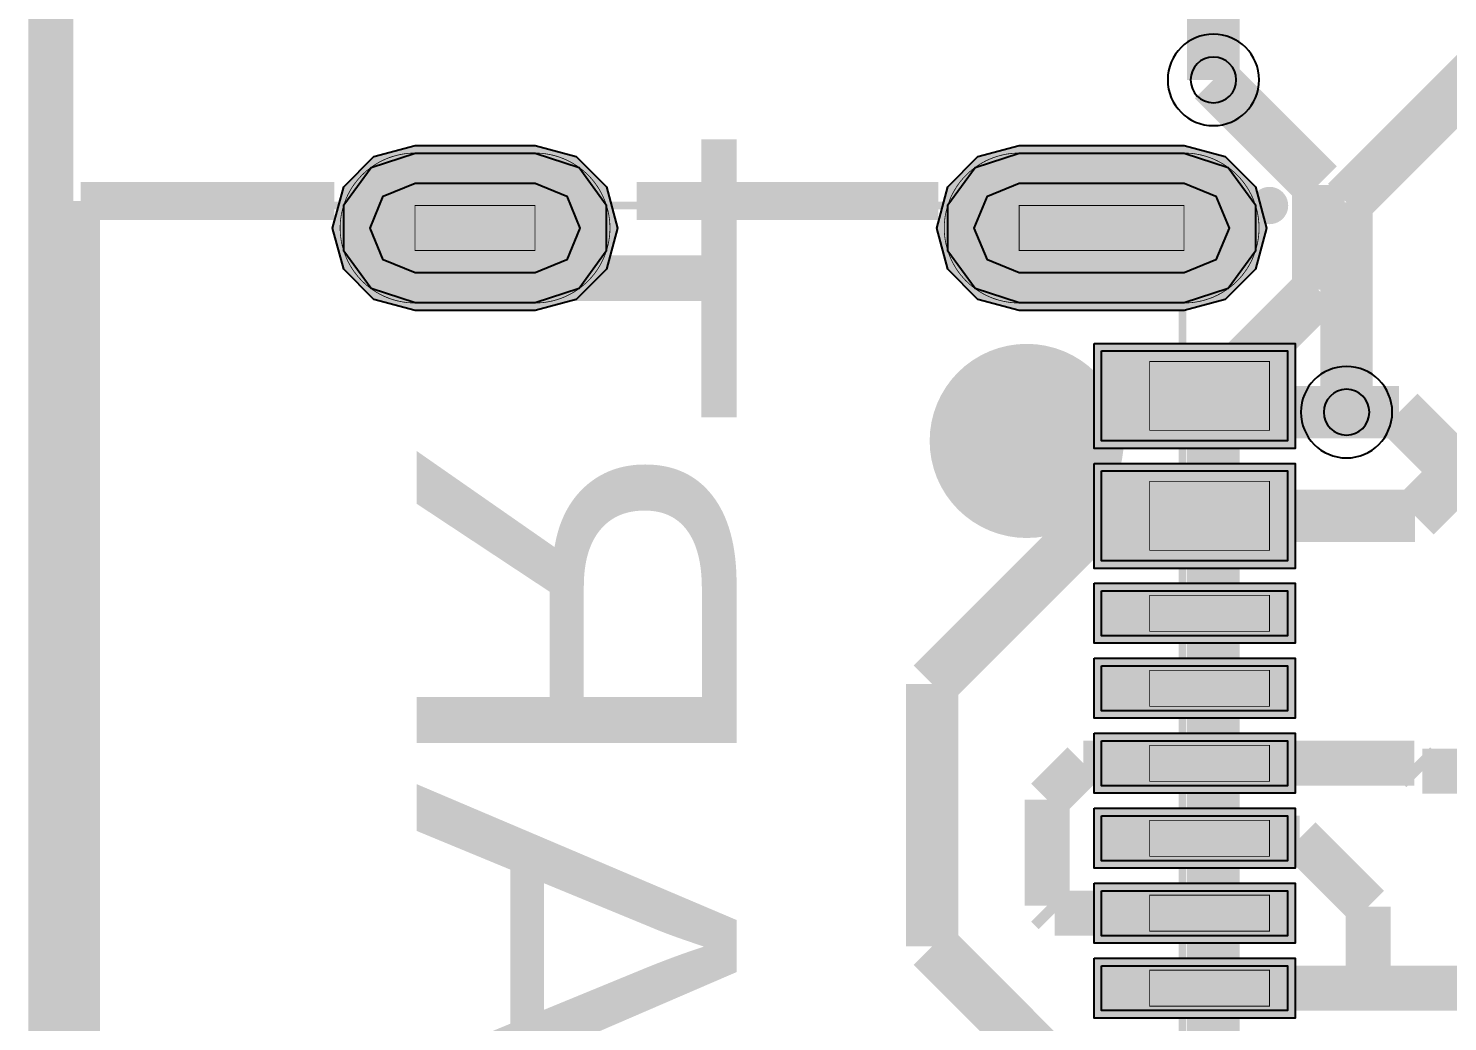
# Model space of a CAD drawing. Header units: millimetres. Extents: x 3.4 to 79.3, y -57 to -2.3.
# Drawn here: x 3.38 to 12.85, y -23.33 to -16.7 of the extents above; entities that cross this region are included whole.
import ezdxf
from ezdxf.enums import TextEntityAlignment as Align

# ---------------------------------------------------------------- set-up
doc = ezdxf.new("R2010")
doc.units = ezdxf.units.MM
doc.header["$MEASUREMENT"] = 0
for name, color, linetype, true_color in [('Board-Outline-Layer', 7, 'Continuous', 0xff00ff), ('Bottom-Layer', 7, 'Continuous', 0x0000ff), ('Bottom-Paste-Mask-Layer', 7, 'Continuous', 0x800000), ('Bottom-Silkscreen-Layer', 7, 'Continuous', 0x66cc33), ('Bottom-Solder-Mask-Layer', 7, 'Continuous', 0xaa00ff), ('Component-Marking-Layer', 7, 'Continuous', 0x66ffcc), ('Component-Shape-Layer', 7, 'Continuous', 0x00cccc), ('Document-Layer', 7, 'Continuous', 0xffffff), ('Hole-Layer', 7, 'Continuous', 0x222222), ('Multi-Layer', 7, 'Continuous', 0xc0c0c0), ('Pin-Soldering-Layer', 7, 'Continuous', 0xcc9999), ('Top-Layer', 7, 'Continuous', 0xff0000), ('Top-Paste-Mask-Layer', 7, 'Continuous', 0x808080), ('Top-Silkscreen-Layer', 7, 'Continuous', 0xffcc00), ('Top-Solder-Mask-Layer', 7, 'Continuous', 0x800080)]:
    doc.layers.add(name, color=color, linetype=linetype, true_color=true_color)
doc.styles.get("Standard").update_dxf_attribs({"font": 'arial.ttf'})

msp = doc.modelspace()

# ---------------------------------------------------------------- hatches: boundary and pattern name
at = {"layer": 'Bottom-Layer'}
for points in [[(5.9629, -18.532), (5.669, -18.4365), (5.4874, -18.1865), (5.4874, -17.8775), (5.669, -17.6275), (5.9629, -17.532), (6.7629, -17.532), (7.0568, -17.6275), (7.2385, -17.8775), (7.2385, -18.1865), (7.0568, -18.4365), (6.7629, -18.532)], [(9.993, -18.532), (9.6991, -18.4365), (9.5175, -18.1865), (9.5175, -17.8775), (9.6991, -17.6275), (9.993, -17.532), (11.093, -17.532), (11.3869, -17.6275), (11.5686, -17.8775), (11.5686, -18.1865), (11.3869, -18.4365), (11.093, -18.532)]]:
    msp.add_hatch(color=256, dxfattribs=at).paths.add_polyline_path(points)
at = {"layer": 'Bottom-Paste-Mask-Layer'}
for points in [[(5.9629, -18.532), (5.669, -18.4365), (5.4874, -18.1865), (5.4874, -17.8775), (5.669, -17.6275), (5.9629, -17.532), (6.7629, -17.532), (7.0568, -17.6275), (7.2385, -17.8775), (7.2385, -18.1865), (7.0568, -18.4365), (6.7629, -18.532)], [(9.993, -18.532), (9.6991, -18.4365), (9.5175, -18.1865), (9.5175, -17.8775), (9.6991, -17.6275), (9.993, -17.532), (11.093, -17.532), (11.3869, -17.6275), (11.5686, -17.8775), (11.5686, -18.1865), (11.3869, -18.4365), (11.093, -18.532)]]:
    msp.add_hatch(color=256, dxfattribs=at).paths.add_polyline_path(points)
at = {"layer": 'Bottom-Solder-Mask-Layer'}
for points in [[(5.9629, -18.582), (5.6879, -18.5083), (5.4866, -18.307), (5.4129, -18.032), (5.4866, -17.757), (5.6879, -17.5557), (5.9629, -17.482), (6.7629, -17.482), (7.0379, -17.5557), (7.2393, -17.757), (7.313, -18.032), (7.2393, -18.307), (7.0379, -18.5083), (6.7629, -18.582)], [(9.993, -18.582), (9.718, -18.5083), (9.5167, -18.307), (9.443, -18.032), (9.5167, -17.757), (9.718, -17.5557), (9.993, -17.482), (11.093, -17.482), (11.368, -17.5557), (11.5694, -17.757), (11.643, -18.032), (11.5694, -18.307), (11.368, -18.5083), (11.093, -18.582)]]:
    msp.add_hatch(color=256, dxfattribs=at).paths.add_polyline_path(points)
at = {"layer": 'Component-Marking-Layer'}
msp.add_hatch(color=256, dxfattribs=at).paths.add_polyline_path([(11.603, -17.882, 1), (11.723, -17.882, 1)])
msp.add_hatch(color=256, dxfattribs=at).paths.add_polyline_path([(11.603, -17.882, 1), (11.723, -17.882, 1)])
at = {"layer": 'Hole-Layer'}
for points in [[(5.9629, -18.332), (5.7508, -18.2441), (5.6629, -18.032), (5.7508, -17.8198), (5.9629, -17.732), (6.7629, -17.732), (6.9751, -17.8198), (7.0629, -18.032), (6.9751, -18.2441), (6.7629, -18.332)], [(9.993, -18.332), (9.7809, -18.2441), (9.693, -18.032), (9.7809, -17.8198), (9.993, -17.732), (11.093, -17.732), (11.3052, -17.8198), (11.393, -18.032), (11.3052, -18.2441), (11.093, -18.332)]]:
    msp.add_hatch(color=256, dxfattribs=at).paths.add_polyline_path(points)
at = {"layer": 'Multi-Layer'}
for points in [[(5.9629, -18.532), (5.669, -18.4365), (5.4874, -18.1865), (5.4874, -17.8775), (5.669, -17.6275), (5.9629, -17.532), (6.7629, -17.532), (7.0568, -17.6275), (7.2385, -17.8775), (7.2385, -18.1865), (7.0568, -18.4365), (6.7629, -18.532)], [(5.9629, -18.532), (5.669, -18.4365), (5.4874, -18.1865), (5.4874, -17.8775), (5.669, -17.6275), (5.9629, -17.532), (6.7629, -17.532), (7.0568, -17.6275), (7.2385, -17.8775), (7.2385, -18.1865), (7.0568, -18.4365), (6.7629, -18.532)], [(5.9629, -18.532), (5.669, -18.4365), (5.4874, -18.1865), (5.4874, -17.8775), (5.669, -17.6275), (5.9629, -17.532), (6.7629, -17.532), (7.0568, -17.6275), (7.2385, -17.8775), (7.2385, -18.1865), (7.0568, -18.4365), (6.7629, -18.532)], [(9.993, -18.532), (9.6991, -18.4365), (9.5175, -18.1865), (9.5175, -17.8775), (9.6991, -17.6275), (9.993, -17.532), (11.093, -17.532), (11.3869, -17.6275), (11.5686, -17.8775), (11.5686, -18.1865), (11.3869, -18.4365), (11.093, -18.532)], [(9.993, -18.532), (9.6991, -18.4365), (9.5175, -18.1865), (9.5175, -17.8775), (9.6991, -17.6275), (9.993, -17.532), (11.093, -17.532), (11.3869, -17.6275), (11.5686, -17.8775), (11.5686, -18.1865), (11.3869, -18.4365), (11.093, -18.532)], [(9.993, -18.532), (9.6991, -18.4365), (9.5175, -18.1865), (9.5175, -17.8775), (9.6991, -17.6275), (9.993, -17.532), (11.093, -17.532), (11.3869, -17.6275), (11.5686, -17.8775), (11.5686, -18.1865), (11.3869, -18.4365), (11.093, -18.532)], [(9.7182, -19.4521, 1), (10.3681, -19.4521, 1)], [(9.7182, -19.4521, 1), (10.3681, -19.4521, 1)]]:
    msp.add_hatch(color=256, dxfattribs=at).paths.add_polyline_path(points)
at = {"layer": 'Pin-Soldering-Layer'}
for points in [[(6.7629, -17.882), (6.7629, -18.182), (5.9629, -18.182), (5.9629, -17.882)], [(6.7629, -17.882), (6.7629, -18.182), (5.9629, -18.182), (5.9629, -17.882)], [(11.093, -17.882), (11.093, -18.182), (9.993, -18.182), (9.993, -17.882)], [(11.093, -17.882), (11.093, -18.182), (9.993, -18.182), (9.993, -17.882)], [(11.663, -18.9221), (11.663, -19.3821), (10.863, -19.3821), (10.863, -18.9221)], [(11.663, -18.9221), (11.663, -19.3821), (10.863, -19.3821), (10.863, -18.9221)], [(11.663, -19.722), (11.663, -20.182), (10.863, -20.182), (10.863, -19.722)], [(11.663, -19.722), (11.663, -20.182), (10.863, -20.182), (10.863, -19.722)], [(11.663, -20.482), (11.663, -20.7219), (10.863, -20.7219), (10.863, -20.482)], [(11.663, -20.482), (11.663, -20.7219), (10.863, -20.7219), (10.863, -20.482)], [(11.663, -20.9821), (11.663, -21.2221), (10.863, -21.2221), (10.863, -20.9821)], [(11.663, -20.9821), (11.663, -21.2221), (10.863, -21.2221), (10.863, -20.9821)], [(11.663, -21.482), (11.663, -21.7219), (10.863, -21.7219), (10.863, -21.482)], [(11.663, -21.482), (11.663, -21.7219), (10.863, -21.7219), (10.863, -21.482)], [(11.663, -21.9821), (11.663, -22.2221), (10.863, -22.2221), (10.863, -21.9821)], [(11.663, -21.9821), (11.663, -22.2221), (10.863, -22.2221), (10.863, -21.9821)], [(11.663, -22.482), (11.663, -22.7219), (10.863, -22.7219), (10.863, -22.482)], [(11.663, -22.482), (11.663, -22.7219), (10.863, -22.7219), (10.863, -22.482)], [(11.663, -22.9821), (11.663, -23.2221), (10.863, -23.2221), (10.863, -22.9821)], [(11.663, -22.9821), (11.663, -23.2221), (10.863, -23.2221), (10.863, -22.9821)]]:
    msp.add_hatch(color=256, dxfattribs=at).paths.add_polyline_path(points)
at = {"layer": 'Top-Layer'}
for points in [[(5.9629, -18.532), (5.669, -18.4365), (5.4874, -18.1865), (5.4874, -17.8775), (5.669, -17.6275), (5.9629, -17.532), (6.7629, -17.532), (7.0568, -17.6275), (7.2385, -17.8775), (7.2385, -18.1865), (7.0568, -18.4365), (6.7629, -18.532)], [(9.993, -18.532), (9.6991, -18.4365), (9.5175, -18.1865), (9.5175, -17.8775), (9.6991, -17.6275), (9.993, -17.532), (11.093, -17.532), (11.3869, -17.6275), (11.5686, -17.8775), (11.5686, -18.1865), (11.3869, -18.4365), (11.093, -18.532)], [(10.543, -18.8521), (11.783, -18.8521), (11.783, -19.4521), (10.543, -19.4521)], [(10.543, -19.652), (11.783, -19.652), (11.783, -20.252), (10.543, -20.252)], [(10.543, -20.452), (11.783, -20.452), (11.783, -20.752), (10.543, -20.752)], [(10.543, -20.9521), (11.783, -20.9521), (11.783, -21.2521), (10.543, -21.2521)], [(10.543, -21.452), (11.783, -21.452), (11.783, -21.752), (10.543, -21.752)], [(10.543, -21.9521), (11.783, -21.9521), (11.783, -22.2521), (10.543, -22.2521)], [(10.543, -22.452), (11.783, -22.452), (11.783, -22.752), (10.543, -22.752)], [(10.543, -22.9521), (11.783, -22.9521), (11.783, -23.2521), (10.543, -23.2521)]]:
    msp.add_hatch(color=256, dxfattribs=at).paths.add_polyline_path(points)
at = {"layer": 'Top-Paste-Mask-Layer'}
for points in [[(7.2616, -18.0694), (7.2628, -18.0445), (7.2628, -18.0195), (7.2616, -17.9947), (7.259, -17.9699), (7.2553, -17.9452), (7.2504, -17.9208), (7.2443, -17.8966), (7.2369, -17.8728), (7.2284, -17.8494), (7.2187, -17.8264), (7.2079, -17.8039), (7.196, -17.7821), (7.183, -17.7608), (7.1689, -17.7402), (7.1539, -17.7203), (7.1378, -17.7012), (7.1209, -17.6829), (7.103, -17.6655), (7.0843, -17.649), (7.0648, -17.6335), (7.0446, -17.6189), (7.0237, -17.6054), (7.0021, -17.5929), (6.9799, -17.5815), (6.9572, -17.5713), (6.9339, -17.5622), (6.9103, -17.5543), (6.8863, -17.5475), (6.862, -17.5419), (6.8375, -17.5376), (6.8127, -17.5345), (6.7879, -17.5327), (6.7629, -17.532), (5.9629, -17.532), (5.938, -17.5327), (5.9131, -17.5345), (5.8884, -17.5376), (5.8638, -17.5419), (5.8395, -17.5475), (5.8155, -17.5543), (5.7919, -17.5622), (5.7687, -17.5713), (5.746, -17.5815), (5.7238, -17.5929), (5.7022, -17.6054), (5.6812, -17.6189), (5.661, -17.6335), (5.6415, -17.649), (5.6229, -17.6655), (5.605, -17.6829), (5.588, -17.7012), (5.572, -17.7203), (5.5569, -17.7402), (5.5429, -17.7608), (5.5299, -17.7821), (5.518, -17.8039), (5.5072, -17.8264), (5.4975, -17.8494), (5.489, -17.8728), (5.4816, -17.8966), (5.4755, -17.9208), (5.4705, -17.9452), (5.4668, -17.9699), (5.4643, -17.9947), (5.4631, -18.0195), (5.4631, -18.0445), (5.4643, -18.0694), (5.4668, -18.0942), (5.4705, -18.1189), (5.4755, -18.1433), (5.4816, -18.1674), (5.489, -18.1912), (5.4975, -18.2147), (5.5072, -18.2377), (5.518, -18.2602), (5.5299, -18.282), (5.5429, -18.3033), (5.5569, -18.3239), (5.572, -18.3438), (5.588, -18.3629), (5.605, -18.3812), (5.6229, -18.3985), (5.6415, -18.415), (5.661, -18.4306), (5.6812, -18.4452), (5.7022, -18.4587), (5.7238, -18.4711), (5.746, -18.4825), (5.7687, -18.4928), (5.7919, -18.5019), (5.8155, -18.5098), (5.8395, -18.5166), (5.8638, -18.5221), (5.8884, -18.5264), (5.9131, -18.5296), (5.938, -18.5314), (5.9629, -18.532), (6.7629, -18.532), (6.7879, -18.5314), (6.8127, -18.5296), (6.8375, -18.5264), (6.862, -18.5221), (6.8863, -18.5166), (6.9103, -18.5098), (6.9339, -18.5019), (6.9572, -18.4928), (6.9799, -18.4825), (7.0021, -18.4711), (7.0237, -18.4587), (7.0446, -18.4452), (7.0648, -18.4306), (7.0843, -18.415), (7.103, -18.3985), (7.1209, -18.3812), (7.1378, -18.3629), (7.1539, -18.3438), (7.1689, -18.3239), (7.183, -18.3033), (7.196, -18.282), (7.2079, -18.2602), (7.2187, -18.2377), (7.2284, -18.2147), (7.2369, -18.1912), (7.2443, -18.1674), (7.2504, -18.1433), (7.2553, -18.1189), (7.259, -18.0942)], [(7.2616, -18.0694), (7.2628, -18.0445), (7.2628, -18.0195), (7.2616, -17.9947), (7.259, -17.9699), (7.2553, -17.9452), (7.2504, -17.9208), (7.2443, -17.8966), (7.2369, -17.8728), (7.2284, -17.8494), (7.2187, -17.8264), (7.2079, -17.8039), (7.196, -17.7821), (7.183, -17.7608), (7.1689, -17.7402), (7.1539, -17.7203), (7.1378, -17.7012), (7.1209, -17.6829), (7.103, -17.6655), (7.0843, -17.649), (7.0648, -17.6335), (7.0446, -17.6189), (7.0237, -17.6054), (7.0021, -17.5929), (6.9799, -17.5815), (6.9572, -17.5713), (6.9339, -17.5622), (6.9103, -17.5543), (6.8863, -17.5475), (6.862, -17.5419), (6.8375, -17.5376), (6.8127, -17.5345), (6.7879, -17.5327), (6.7629, -17.532), (5.9629, -17.532), (5.938, -17.5327), (5.9131, -17.5345), (5.8884, -17.5376), (5.8638, -17.5419), (5.8395, -17.5475), (5.8155, -17.5543), (5.7919, -17.5622), (5.7687, -17.5713), (5.746, -17.5815), (5.7238, -17.5929), (5.7022, -17.6054), (5.6812, -17.6189), (5.661, -17.6335), (5.6415, -17.649), (5.6229, -17.6655), (5.605, -17.6829), (5.588, -17.7012), (5.572, -17.7203), (5.5569, -17.7402), (5.5429, -17.7608), (5.5299, -17.7821), (5.518, -17.8039), (5.5072, -17.8264), (5.4975, -17.8494), (5.489, -17.8728), (5.4816, -17.8966), (5.4755, -17.9208), (5.4705, -17.9452), (5.4668, -17.9699), (5.4643, -17.9947), (5.4631, -18.0195), (5.4631, -18.0445), (5.4643, -18.0694), (5.4668, -18.0942), (5.4705, -18.1189), (5.4755, -18.1433), (5.4816, -18.1674), (5.489, -18.1912), (5.4975, -18.2147), (5.5072, -18.2377), (5.518, -18.2602), (5.5299, -18.282), (5.5429, -18.3033), (5.5569, -18.3239), (5.572, -18.3438), (5.588, -18.3629), (5.605, -18.3812), (5.6229, -18.3985), (5.6415, -18.415), (5.661, -18.4306), (5.6812, -18.4452), (5.7022, -18.4587), (5.7238, -18.4711), (5.746, -18.4825), (5.7687, -18.4928), (5.7919, -18.5019), (5.8155, -18.5098), (5.8395, -18.5166), (5.8638, -18.5221), (5.8884, -18.5264), (5.9131, -18.5296), (5.938, -18.5314), (5.9629, -18.532), (6.7629, -18.532), (6.7879, -18.5314), (6.8127, -18.5296), (6.8375, -18.5264), (6.862, -18.5221), (6.8863, -18.5166), (6.9103, -18.5098), (6.9339, -18.5019), (6.9572, -18.4928), (6.9799, -18.4825), (7.0021, -18.4711), (7.0237, -18.4587), (7.0446, -18.4452), (7.0648, -18.4306), (7.0843, -18.415), (7.103, -18.3985), (7.1209, -18.3812), (7.1378, -18.3629), (7.1539, -18.3438), (7.1689, -18.3239), (7.183, -18.3033), (7.196, -18.282), (7.2079, -18.2602), (7.2187, -18.2377), (7.2284, -18.2147), (7.2369, -18.1912), (7.2443, -18.1674), (7.2504, -18.1433), (7.2553, -18.1189), (7.259, -18.0942)], [(5.9629, -18.532), (5.669, -18.4365), (5.4874, -18.1865), (5.4874, -17.8775), (5.669, -17.6275), (5.9629, -17.532), (6.7629, -17.532), (7.0568, -17.6275), (7.2385, -17.8775), (7.2385, -18.1865), (7.0568, -18.4365), (6.7629, -18.532)], [(11.5916, -18.0694), (11.5929, -18.0445), (11.5929, -18.0195), (11.5916, -17.9947), (11.5891, -17.9699), (11.5854, -17.9452), (11.5805, -17.9208), (11.5743, -17.8966), (11.567, -17.8728), (11.5584, -17.8494), (11.5488, -17.8264), (11.5379, -17.8039), (11.526, -17.7821), (11.5131, -17.7608), (11.499, -17.7402), (11.4839, -17.7203), (11.4679, -17.7012), (11.451, -17.6829), (11.4331, -17.6655), (11.4144, -17.649), (11.3949, -17.6335), (11.3747, -17.6189), (11.3537, -17.6054), (11.3322, -17.5929), (11.31, -17.5815), (11.2872, -17.5713), (11.264, -17.5622), (11.2404, -17.5543), (11.2164, -17.5475), (11.1921, -17.5419), (11.1675, -17.5376), (11.1428, -17.5345), (11.118, -17.5327), (11.093, -17.532), (9.993, -17.532), (9.9681, -17.5327), (9.9432, -17.5345), (9.9184, -17.5376), (9.8939, -17.5419), (9.8696, -17.5475), (9.8456, -17.5543), (9.822, -17.5622), (9.7988, -17.5713), (9.776, -17.5815), (9.7539, -17.5929), (9.7323, -17.6054), (9.7114, -17.6189), (9.6911, -17.6335), (9.6716, -17.649), (9.6529, -17.6655), (9.635, -17.6829), (9.6181, -17.7012), (9.6021, -17.7203), (9.587, -17.7402), (9.573, -17.7608), (9.56, -17.7821), (9.5481, -17.8039), (9.5372, -17.8264), (9.5276, -17.8494), (9.519, -17.8728), (9.5117, -17.8966), (9.5055, -17.9208), (9.5006, -17.9452), (9.4969, -17.9699), (9.4944, -17.9947), (9.4932, -18.0195), (9.4932, -18.0445), (9.4944, -18.0694), (9.4969, -18.0942), (9.5006, -18.1189), (9.5055, -18.1433), (9.5117, -18.1674), (9.519, -18.1912), (9.5276, -18.2147), (9.5372, -18.2377), (9.5481, -18.2602), (9.56, -18.282), (9.573, -18.3033), (9.587, -18.3239), (9.6021, -18.3438), (9.6181, -18.3629), (9.635, -18.3812), (9.6529, -18.3985), (9.6716, -18.415), (9.6911, -18.4306), (9.7114, -18.4452), (9.7323, -18.4587), (9.7539, -18.4711), (9.776, -18.4825), (9.7988, -18.4928), (9.822, -18.5019), (9.8456, -18.5098), (9.8696, -18.5166), (9.8939, -18.5221), (9.9184, -18.5264), (9.9432, -18.5296), (9.9681, -18.5314), (9.993, -18.532), (11.093, -18.532), (11.118, -18.5314), (11.1428, -18.5296), (11.1675, -18.5264), (11.1921, -18.5221), (11.2164, -18.5166), (11.2404, -18.5098), (11.264, -18.5019), (11.2872, -18.4928), (11.31, -18.4825), (11.3322, -18.4711), (11.3537, -18.4587), (11.3747, -18.4452), (11.3949, -18.4306), (11.4144, -18.415), (11.4331, -18.3985), (11.451, -18.3812), (11.4679, -18.3629), (11.4839, -18.3438), (11.499, -18.3239), (11.5131, -18.3033), (11.526, -18.282), (11.5379, -18.2602), (11.5488, -18.2377), (11.5584, -18.2147), (11.567, -18.1912), (11.5743, -18.1674), (11.5805, -18.1433), (11.5854, -18.1189), (11.5891, -18.0942)], [(11.5916, -18.0694), (11.5929, -18.0445), (11.5929, -18.0195), (11.5916, -17.9947), (11.5891, -17.9699), (11.5854, -17.9452), (11.5805, -17.9208), (11.5743, -17.8966), (11.567, -17.8728), (11.5584, -17.8494), (11.5488, -17.8264), (11.5379, -17.8039), (11.526, -17.7821), (11.5131, -17.7608), (11.499, -17.7402), (11.4839, -17.7203), (11.4679, -17.7012), (11.451, -17.6829), (11.4331, -17.6655), (11.4144, -17.649), (11.3949, -17.6335), (11.3747, -17.6189), (11.3537, -17.6054), (11.3322, -17.5929), (11.31, -17.5815), (11.2872, -17.5713), (11.264, -17.5622), (11.2404, -17.5543), (11.2164, -17.5475), (11.1921, -17.5419), (11.1675, -17.5376), (11.1428, -17.5345), (11.118, -17.5327), (11.093, -17.532), (9.993, -17.532), (9.9681, -17.5327), (9.9432, -17.5345), (9.9184, -17.5376), (9.8939, -17.5419), (9.8696, -17.5475), (9.8456, -17.5543), (9.822, -17.5622), (9.7988, -17.5713), (9.776, -17.5815), (9.7539, -17.5929), (9.7323, -17.6054), (9.7114, -17.6189), (9.6911, -17.6335), (9.6716, -17.649), (9.6529, -17.6655), (9.635, -17.6829), (9.6181, -17.7012), (9.6021, -17.7203), (9.587, -17.7402), (9.573, -17.7608), (9.56, -17.7821), (9.5481, -17.8039), (9.5372, -17.8264), (9.5276, -17.8494), (9.519, -17.8728), (9.5117, -17.8966), (9.5055, -17.9208), (9.5006, -17.9452), (9.4969, -17.9699), (9.4944, -17.9947), (9.4932, -18.0195), (9.4932, -18.0445), (9.4944, -18.0694), (9.4969, -18.0942), (9.5006, -18.1189), (9.5055, -18.1433), (9.5117, -18.1674), (9.519, -18.1912), (9.5276, -18.2147), (9.5372, -18.2377), (9.5481, -18.2602), (9.56, -18.282), (9.573, -18.3033), (9.587, -18.3239), (9.6021, -18.3438), (9.6181, -18.3629), (9.635, -18.3812), (9.6529, -18.3985), (9.6716, -18.415), (9.6911, -18.4306), (9.7114, -18.4452), (9.7323, -18.4587), (9.7539, -18.4711), (9.776, -18.4825), (9.7988, -18.4928), (9.822, -18.5019), (9.8456, -18.5098), (9.8696, -18.5166), (9.8939, -18.5221), (9.9184, -18.5264), (9.9432, -18.5296), (9.9681, -18.5314), (9.993, -18.532), (11.093, -18.532), (11.118, -18.5314), (11.1428, -18.5296), (11.1675, -18.5264), (11.1921, -18.5221), (11.2164, -18.5166), (11.2404, -18.5098), (11.264, -18.5019), (11.2872, -18.4928), (11.31, -18.4825), (11.3322, -18.4711), (11.3537, -18.4587), (11.3747, -18.4452), (11.3949, -18.4306), (11.4144, -18.415), (11.4331, -18.3985), (11.451, -18.3812), (11.4679, -18.3629), (11.4839, -18.3438), (11.499, -18.3239), (11.5131, -18.3033), (11.526, -18.282), (11.5379, -18.2602), (11.5488, -18.2377), (11.5584, -18.2147), (11.567, -18.1912), (11.5743, -18.1674), (11.5805, -18.1433), (11.5854, -18.1189), (11.5891, -18.0942)], [(9.993, -18.532), (9.6991, -18.4365), (9.5175, -18.1865), (9.5175, -17.8775), (9.6991, -17.6275), (9.993, -17.532), (11.093, -17.532), (11.3869, -17.6275), (11.5686, -17.8775), (11.5686, -18.1865), (11.3869, -18.4365), (11.093, -18.532)], [(11.7828, -18.8521), (11.7828, -19.4521), (10.5428, -19.4521), (10.5428, -18.8521)], [(11.7828, -18.8521), (11.7828, -19.4521), (10.5428, -19.4521), (10.5428, -18.8521)], [(11.7828, -19.6521), (11.7828, -20.2521), (10.5428, -20.2521), (10.5428, -19.6521)], [(11.7828, -19.6521), (11.7828, -20.2521), (10.5428, -20.2521), (10.5428, -19.6521)], [(11.7828, -20.4521), (11.7828, -20.7521), (10.5428, -20.7521), (10.5428, -20.4521)], [(11.7828, -20.4521), (11.7828, -20.7521), (10.5428, -20.7521), (10.5428, -20.4521)], [(11.7828, -20.9521), (11.7828, -21.2521), (10.5428, -21.2521), (10.5428, -20.9521)], [(11.7828, -20.9521), (11.7828, -21.2521), (10.5428, -21.2521), (10.5428, -20.9521)], [(11.7828, -21.4521), (11.7828, -21.7522), (10.5428, -21.7522), (10.5428, -21.4521)], [(11.7828, -21.4521), (11.7828, -21.7522), (10.5428, -21.7522), (10.5428, -21.4521)], [(11.7828, -21.9522), (11.7828, -22.2522), (10.5428, -22.2522), (10.5428, -21.9522)], [(11.7828, -21.9522), (11.7828, -22.2522), (10.5428, -22.2522), (10.5428, -21.9522)], [(11.7828, -22.4522), (11.7828, -22.7521), (10.5428, -22.7521), (10.5428, -22.4522)], [(11.7828, -22.4522), (11.7828, -22.7521), (10.5428, -22.7521), (10.5428, -22.4522)], [(11.7828, -22.9521), (11.7828, -23.2521), (10.5428, -23.2521), (10.5428, -22.9521)], [(11.7828, -22.9521), (11.7828, -23.2521), (10.5428, -23.2521), (10.5428, -22.9521)]]:
    msp.add_hatch(color=256, dxfattribs=at).paths.add_polyline_path(points)
at = {"layer": 'Top-Solder-Mask-Layer'}
for points in [[(5.9629, -18.582), (5.6879, -18.5083), (5.4866, -18.307), (5.4129, -18.032), (5.4866, -17.757), (5.6879, -17.5557), (5.9629, -17.482), (6.7629, -17.482), (7.0379, -17.5557), (7.2393, -17.757), (7.313, -18.032), (7.2393, -18.307), (7.0379, -18.5083), (6.7629, -18.582)], [(9.993, -18.582), (9.718, -18.5083), (9.5167, -18.307), (9.443, -18.032), (9.5167, -17.757), (9.718, -17.5557), (9.993, -17.482), (11.093, -17.482), (11.368, -17.5557), (11.5694, -17.757), (11.643, -18.032), (11.5694, -18.307), (11.368, -18.5083), (11.093, -18.582)], [(10.493, -18.8021), (11.8331, -18.8021), (11.8331, -19.5021), (10.493, -19.5021)], [(10.493, -19.602), (11.8331, -19.602), (11.8331, -20.302), (10.493, -20.302)], [(10.493, -20.4019), (11.8331, -20.4019), (11.8331, -20.802), (10.493, -20.802)], [(10.493, -20.9021), (11.8331, -20.9021), (11.8331, -21.3021), (10.493, -21.3021)], [(10.493, -21.4019), (11.8331, -21.4019), (11.8331, -21.802), (10.493, -21.802)], [(10.493, -21.9021), (11.8331, -21.9021), (11.8331, -22.3021), (10.493, -22.3021)], [(10.493, -22.4019), (11.8331, -22.4019), (11.8331, -22.802), (10.493, -22.802)], [(10.493, -22.9021), (11.8331, -22.9021), (11.8331, -23.3021), (10.493, -23.3021)]]:
    msp.add_hatch(color=256, dxfattribs=at).paths.add_polyline_path(points)

# ---------------------------------------------------------------- linework, layer by layer
at = {"layer": 'Board-Outline-Layer', "const_width": 0.254}
msp.add_lwpolyline([(68.0721, -3.5559), (3.5102, -3.5559), (3.5102, -56.8961), (69.5961, -56.8961), (69.5961, -54.356), (72.1361, -51.816), (72.1361, -19.0499), (69.5961, -16.5099), (69.5961, -5.0799)], close=True, dxfattribs=at)
at = {"layer": 'Bottom-Layer', "const_width": 0.35}
for points in [[(11.9885, -17.7441), (11.2885, -17.0441)], [(11.9885, -18.4441), (11.9885, -17.7441)], [(11.2885, -19.1441), (11.9885, -18.4441)], [(11.2885, -25.4441), (11.2885, -19.1441)], [(12.5267, -19.2604), (12.1767, -19.2604)], [(14.2767, -21.0104), (12.5267, -19.2604)]]:
    msp.add_lwpolyline(points, dxfattribs=at)
at = {"layer": 'Bottom-Layer'}
for points in [[(5.9629, -18.532), (5.669, -18.4365), (5.4874, -18.1865), (5.4874, -17.8775), (5.669, -17.6275), (5.9629, -17.532), (6.7629, -17.532), (7.0568, -17.6275), (7.2385, -17.8775), (7.2385, -18.1865), (7.0568, -18.4365), (6.7629, -18.532)], [(9.993, -18.532), (9.6991, -18.4365), (9.5175, -18.1865), (9.5175, -17.8775), (9.6991, -17.6275), (9.993, -17.532), (11.093, -17.532), (11.3869, -17.6275), (11.5686, -17.8775), (11.5686, -18.1865), (11.3869, -18.4365), (11.093, -18.532)]]:
    msp.add_lwpolyline(points, close=True, dxfattribs=at)
at = {"layer": 'Bottom-Paste-Mask-Layer'}
for points in [[(5.9629, -18.532), (5.669, -18.4365), (5.4874, -18.1865), (5.4874, -17.8775), (5.669, -17.6275), (5.9629, -17.532), (6.7629, -17.532), (7.0568, -17.6275), (7.2385, -17.8775), (7.2385, -18.1865), (7.0568, -18.4365), (6.7629, -18.532)], [(9.993, -18.532), (9.6991, -18.4365), (9.5175, -18.1865), (9.5175, -17.8775), (9.6991, -17.6275), (9.993, -17.532), (11.093, -17.532), (11.3869, -17.6275), (11.5686, -17.8775), (11.5686, -18.1865), (11.3869, -18.4365), (11.093, -18.532)]]:
    msp.add_lwpolyline(points, close=True, dxfattribs=at)
at = {"layer": 'Bottom-Solder-Mask-Layer'}
for points in [[(5.9629, -18.582), (5.6879, -18.5083), (5.4866, -18.307), (5.4129, -18.032), (5.4866, -17.757), (5.6879, -17.5557), (5.9629, -17.482), (6.7629, -17.482), (7.0379, -17.5557), (7.2393, -17.757), (7.313, -18.032), (7.2393, -18.307), (7.0379, -18.5083), (6.7629, -18.582)], [(9.993, -18.582), (9.718, -18.5083), (9.5167, -18.307), (9.443, -18.032), (9.5167, -17.757), (9.718, -17.5557), (9.993, -17.482), (11.093, -17.482), (11.368, -17.5557), (11.5694, -17.757), (11.643, -18.032), (11.5694, -18.307), (11.368, -18.5083), (11.093, -18.582)]]:
    msp.add_lwpolyline(points, close=True, dxfattribs=at)
at = {"layer": 'Component-Marking-Layer', "const_width": 0.129}
msp.add_lwpolyline([(11.603, -17.882, 1), (11.723, -17.882), (11.723, -17.882, 1), (11.603, -17.882)], format="xyb", dxfattribs=at)
msp.add_lwpolyline([(11.603, -17.882, 1), (11.723, -17.882), (11.723, -17.882, 1), (11.603, -17.882)], format="xyb", dxfattribs=at)
at = {"layer": 'Component-Shape-Layer', "const_width": 0.0508}
msp.add_lwpolyline([(3.7329, -17.882), (11.083, -17.882), (11.083, -26.822), (3.7329, -26.822)], close=True, dxfattribs=at)
msp.add_lwpolyline([(3.7329, -17.882), (11.083, -17.882), (11.083, -26.822), (3.7329, -26.822)], close=True, dxfattribs=at)
at = {"layer": 'Document-Layer', "const_width": 0.25}
msp.add_lwpolyline([(9.9182, -19.4521, 1), (10.1681, -19.4521, 1)], format="xyb", close=True, dxfattribs=at)
msp.add_lwpolyline([(9.9182, -19.4521, 1), (10.1681, -19.4521, 1)], format="xyb", close=True, dxfattribs=at)
at = {"layer": 'Hole-Layer'}
for points in [[(11.136, -17.0441, 1), (11.441, -17.0441), (11.441, -17.0441, 1), (11.136, -17.0441)], [(12.0242, -19.2604, 1), (12.3292, -19.2604), (12.3292, -19.2604, 1), (12.0242, -19.2604)]]:
    msp.add_lwpolyline(points, format="xyb", dxfattribs=at)
for points in [[(5.9629, -18.332), (5.7508, -18.2441), (5.6629, -18.032), (5.7508, -17.8198), (5.9629, -17.732), (6.7629, -17.732), (6.9751, -17.8198), (7.0629, -18.032), (6.9751, -18.2441), (6.7629, -18.332)], [(9.993, -18.332), (9.7809, -18.2441), (9.693, -18.032), (9.7809, -17.8198), (9.993, -17.732), (11.093, -17.732), (11.3052, -17.8198), (11.393, -18.032), (11.3052, -18.2441), (11.093, -18.332)]]:
    msp.add_lwpolyline(points, close=True, dxfattribs=at)
at = {"layer": 'Multi-Layer'}
for points in [[(10.9835, -17.0441, 1), (11.5935, -17.0441), (11.5935, -17.0441, 1), (10.9835, -17.0441)], [(11.8717, -19.2604, 1), (12.4817, -19.2604), (12.4817, -19.2604, 1), (11.8717, -19.2604)]]:
    msp.add_lwpolyline(points, format="xyb", dxfattribs=at)
for points in [[(5.9629, -18.532), (5.669, -18.4365), (5.4874, -18.1865), (5.4874, -17.8775), (5.669, -17.6275), (5.9629, -17.532), (6.7629, -17.532), (7.0568, -17.6275), (7.2385, -17.8775), (7.2385, -18.1865), (7.0568, -18.4365), (6.7629, -18.532)], [(5.9629, -18.532), (5.669, -18.4365), (5.4874, -18.1865), (5.4874, -17.8775), (5.669, -17.6275), (5.9629, -17.532), (6.7629, -17.532), (7.0568, -17.6275), (7.2385, -17.8775), (7.2385, -18.1865), (7.0568, -18.4365), (6.7629, -18.532)], [(5.9629, -18.532), (5.669, -18.4365), (5.4874, -18.1865), (5.4874, -17.8775), (5.669, -17.6275), (5.9629, -17.532), (6.7629, -17.532), (7.0568, -17.6275), (7.2385, -17.8775), (7.2385, -18.1865), (7.0568, -18.4365), (6.7629, -18.532)], [(9.993, -18.532), (9.6991, -18.4365), (9.5175, -18.1865), (9.5175, -17.8775), (9.6991, -17.6275), (9.993, -17.532), (11.093, -17.532), (11.3869, -17.6275), (11.5686, -17.8775), (11.5686, -18.1865), (11.3869, -18.4365), (11.093, -18.532)], [(9.993, -18.532), (9.6991, -18.4365), (9.5175, -18.1865), (9.5175, -17.8775), (9.6991, -17.6275), (9.993, -17.532), (11.093, -17.532), (11.3869, -17.6275), (11.5686, -17.8775), (11.5686, -18.1865), (11.3869, -18.4365), (11.093, -18.532)], [(9.993, -18.532), (9.6991, -18.4365), (9.5175, -18.1865), (9.5175, -17.8775), (9.6991, -17.6275), (9.993, -17.532), (11.093, -17.532), (11.3869, -17.6275), (11.5686, -17.8775), (11.5686, -18.1865), (11.3869, -18.4365), (11.093, -18.532)]]:
    msp.add_lwpolyline(points, close=True, dxfattribs=at)
at = {"layer": 'Multi-Layer', "const_width": 0.6452}
msp.add_lwpolyline([(9.7182, -19.4521, 1), (10.3681, -19.4521), (10.3681, -19.4521, 1), (9.7182, -19.4521)], format="xyb", dxfattribs=at)
msp.add_lwpolyline([(9.7182, -19.4521, 1), (10.3681, -19.4521), (10.3681, -19.4521, 1), (9.7182, -19.4521)], format="xyb", dxfattribs=at)
at = {"layer": 'Pin-Soldering-Layer', "const_width": 0.00508}
for points in [[(6.7629, -17.882), (6.7629, -18.182), (5.9629, -18.182), (5.9629, -17.882)], [(6.7629, -17.882), (6.7629, -18.182), (5.9629, -18.182), (5.9629, -17.882)], [(11.093, -17.882), (11.093, -18.182), (9.993, -18.182), (9.993, -17.882)], [(11.093, -17.882), (11.093, -18.182), (9.993, -18.182), (9.993, -17.882)], [(11.663, -18.9221), (11.663, -19.3821), (10.863, -19.3821), (10.863, -18.9221)], [(11.663, -18.9221), (11.663, -19.3821), (10.863, -19.3821), (10.863, -18.9221)], [(11.663, -19.722), (11.663, -20.182), (10.863, -20.182), (10.863, -19.722)], [(11.663, -19.722), (11.663, -20.182), (10.863, -20.182), (10.863, -19.722)], [(11.663, -20.482), (11.663, -20.7219), (10.863, -20.7219), (10.863, -20.482)], [(11.663, -20.482), (11.663, -20.7219), (10.863, -20.7219), (10.863, -20.482)], [(11.663, -20.9821), (11.663, -21.2221), (10.863, -21.2221), (10.863, -20.9821)], [(11.663, -20.9821), (11.663, -21.2221), (10.863, -21.2221), (10.863, -20.9821)], [(11.663, -21.482), (11.663, -21.7219), (10.863, -21.7219), (10.863, -21.482)], [(11.663, -21.482), (11.663, -21.7219), (10.863, -21.7219), (10.863, -21.482)], [(11.663, -21.9821), (11.663, -22.2221), (10.863, -22.2221), (10.863, -21.9821)], [(11.663, -21.9821), (11.663, -22.2221), (10.863, -22.2221), (10.863, -21.9821)], [(11.663, -22.482), (11.663, -22.7219), (10.863, -22.7219), (10.863, -22.482)], [(11.663, -22.482), (11.663, -22.7219), (10.863, -22.7219), (10.863, -22.482)], [(11.663, -22.9821), (11.663, -23.2221), (10.863, -23.2221), (10.863, -22.9821)], [(11.663, -22.9821), (11.663, -23.2221), (10.863, -23.2221), (10.863, -22.9821)]]:
    msp.add_lwpolyline(points, close=True, dxfattribs=at)
at = {"layer": 'Top-Layer'}
for points, const_width in [([(12.1767, -17.8604), (14.6267, -15.4104)], 0.35), ([(11.2885, -17.0441), (11.2885, -15.6441)], 0.35), ([(12.1767, -19.2604), (12.1767, -17.8604)], 0.35), ([(11.2713, -19.2604), (11.163, -19.1521)], 0.35), ([(12.1767, -19.2604), (11.2713, -19.2604)], 0.35), ([(13.1521, -19.434), (12.6342, -19.952)], 0.35), ([(10.5342, -19.952), (9.413, -21.0731)], 0.35), ([(11.163, -19.952), (10.5342, -19.952)], 0.35), ([(12.6342, -19.952), (11.163, -19.952)], 0.35), ([(9.413, -21.0731), (9.413, -22.8231)], 0.35), ([(10.4214, -21.602), (10.1789, -21.8445)], 0.3), ([(11.163, -21.602), (10.4214, -21.602)], 0.3), ([(12.6289, -21.602), (11.163, -21.602)], 0.3), ([(12.682, -21.655), (12.6289, -21.602)], 0.3), ([(14.432, -21.655), (12.682, -21.655)], 0.3), ([(10.1789, -21.8445), (10.1789, -22.552)], 0.3), ([(11.863, -22.1021), (11.163, -22.1021)], 0.3), ([(12.32, -22.559), (11.863, -22.1021)], 0.3), ([(10.1789, -22.552), (10.2289, -22.602)], 0.3), ([(12.32, -23.1021), (12.32, -22.559)], 0.3), ([(10.2289, -22.602), (11.163, -22.602)], 0.3), ([(9.413, -22.8231), (10.113, -23.5231)], 0.35), ([(12.32, -23.1021), (11.163, -23.1021)], 0.3), ([(13.02, -23.1021), (12.32, -23.1021)], 0.3)]:
    msp.add_lwpolyline(points, dxfattribs=dict(at, const_width=const_width))
for points in [[(5.9629, -18.532), (5.669, -18.4365), (5.4874, -18.1865), (5.4874, -17.8775), (5.669, -17.6275), (5.9629, -17.532), (6.7629, -17.532), (7.0568, -17.6275), (7.2385, -17.8775), (7.2385, -18.1865), (7.0568, -18.4365), (6.7629, -18.532)], [(9.993, -18.532), (9.6991, -18.4365), (9.5175, -18.1865), (9.5175, -17.8775), (9.6991, -17.6275), (9.993, -17.532), (11.093, -17.532), (11.3869, -17.6275), (11.5686, -17.8775), (11.5686, -18.1865), (11.3869, -18.4365), (11.093, -18.532)], [(10.543, -18.8521), (11.783, -18.8521), (11.783, -19.4521), (10.543, -19.4521)], [(10.543, -19.652), (11.783, -19.652), (11.783, -20.252), (10.543, -20.252)], [(10.543, -20.452), (11.783, -20.452), (11.783, -20.752), (10.543, -20.752)], [(10.543, -20.9521), (11.783, -20.9521), (11.783, -21.2521), (10.543, -21.2521)], [(10.543, -21.452), (11.783, -21.452), (11.783, -21.752), (10.543, -21.752)], [(10.543, -21.9521), (11.783, -21.9521), (11.783, -22.2521), (10.543, -22.2521)], [(10.543, -22.452), (11.783, -22.452), (11.783, -22.752), (10.543, -22.752)], [(10.543, -22.9521), (11.783, -22.9521), (11.783, -23.2521), (10.543, -23.2521)]]:
    msp.add_lwpolyline(points, close=True, dxfattribs=at)
at = {"layer": 'Top-Paste-Mask-Layer', "const_width": 0.00508}
for points in [[(7.2616, -18.0694), (7.2628, -18.0445), (7.2628, -18.0195), (7.2616, -17.9947), (7.259, -17.9699), (7.2553, -17.9452), (7.2504, -17.9208), (7.2443, -17.8966), (7.2369, -17.8728), (7.2284, -17.8494), (7.2187, -17.8264), (7.2079, -17.8039), (7.196, -17.7821), (7.183, -17.7608), (7.1689, -17.7402), (7.1539, -17.7203), (7.1378, -17.7012), (7.1209, -17.6829), (7.103, -17.6655), (7.0843, -17.649), (7.0648, -17.6335), (7.0446, -17.6189), (7.0237, -17.6054), (7.0021, -17.5929), (6.9799, -17.5815), (6.9572, -17.5713), (6.9339, -17.5622), (6.9103, -17.5543), (6.8863, -17.5475), (6.862, -17.5419), (6.8375, -17.5376), (6.8127, -17.5345), (6.7879, -17.5327), (6.7629, -17.532), (5.9629, -17.532), (5.938, -17.5327), (5.9131, -17.5345), (5.8884, -17.5376), (5.8638, -17.5419), (5.8395, -17.5475), (5.8155, -17.5543), (5.7919, -17.5622), (5.7687, -17.5713), (5.746, -17.5815), (5.7238, -17.5929), (5.7022, -17.6054), (5.6812, -17.6189), (5.661, -17.6335), (5.6415, -17.649), (5.6229, -17.6655), (5.605, -17.6829), (5.588, -17.7012), (5.572, -17.7203), (5.5569, -17.7402), (5.5429, -17.7608), (5.5299, -17.7821), (5.518, -17.8039), (5.5072, -17.8264), (5.4975, -17.8494), (5.489, -17.8728), (5.4816, -17.8966), (5.4755, -17.9208), (5.4705, -17.9452), (5.4668, -17.9699), (5.4643, -17.9947), (5.4631, -18.0195), (5.4631, -18.0445), (5.4643, -18.0694), (5.4668, -18.0942), (5.4705, -18.1189), (5.4755, -18.1433), (5.4816, -18.1674), (5.489, -18.1912), (5.4975, -18.2147), (5.5072, -18.2377), (5.518, -18.2602), (5.5299, -18.282), (5.5429, -18.3033), (5.5569, -18.3239), (5.572, -18.3438), (5.588, -18.3629), (5.605, -18.3812), (5.6229, -18.3985), (5.6415, -18.415), (5.661, -18.4306), (5.6812, -18.4452), (5.7022, -18.4587), (5.7238, -18.4711), (5.746, -18.4825), (5.7687, -18.4928), (5.7919, -18.5019), (5.8155, -18.5098), (5.8395, -18.5166), (5.8638, -18.5221), (5.8884, -18.5264), (5.9131, -18.5296), (5.938, -18.5314), (5.9629, -18.532), (6.7629, -18.532), (6.7879, -18.5314), (6.8127, -18.5296), (6.8375, -18.5264), (6.862, -18.5221), (6.8863, -18.5166), (6.9103, -18.5098), (6.9339, -18.5019), (6.9572, -18.4928), (6.9799, -18.4825), (7.0021, -18.4711), (7.0237, -18.4587), (7.0446, -18.4452), (7.0648, -18.4306), (7.0843, -18.415), (7.103, -18.3985), (7.1209, -18.3812), (7.1378, -18.3629), (7.1539, -18.3438), (7.1689, -18.3239), (7.183, -18.3033), (7.196, -18.282), (7.2079, -18.2602), (7.2187, -18.2377), (7.2284, -18.2147), (7.2369, -18.1912), (7.2443, -18.1674), (7.2504, -18.1433), (7.2553, -18.1189), (7.259, -18.0942)], [(7.2616, -18.0694), (7.2628, -18.0445), (7.2628, -18.0195), (7.2616, -17.9947), (7.259, -17.9699), (7.2553, -17.9452), (7.2504, -17.9208), (7.2443, -17.8966), (7.2369, -17.8728), (7.2284, -17.8494), (7.2187, -17.8264), (7.2079, -17.8039), (7.196, -17.7821), (7.183, -17.7608), (7.1689, -17.7402), (7.1539, -17.7203), (7.1378, -17.7012), (7.1209, -17.6829), (7.103, -17.6655), (7.0843, -17.649), (7.0648, -17.6335), (7.0446, -17.6189), (7.0237, -17.6054), (7.0021, -17.5929), (6.9799, -17.5815), (6.9572, -17.5713), (6.9339, -17.5622), (6.9103, -17.5543), (6.8863, -17.5475), (6.862, -17.5419), (6.8375, -17.5376), (6.8127, -17.5345), (6.7879, -17.5327), (6.7629, -17.532), (5.9629, -17.532), (5.938, -17.5327), (5.9131, -17.5345), (5.8884, -17.5376), (5.8638, -17.5419), (5.8395, -17.5475), (5.8155, -17.5543), (5.7919, -17.5622), (5.7687, -17.5713), (5.746, -17.5815), (5.7238, -17.5929), (5.7022, -17.6054), (5.6812, -17.6189), (5.661, -17.6335), (5.6415, -17.649), (5.6229, -17.6655), (5.605, -17.6829), (5.588, -17.7012), (5.572, -17.7203), (5.5569, -17.7402), (5.5429, -17.7608), (5.5299, -17.7821), (5.518, -17.8039), (5.5072, -17.8264), (5.4975, -17.8494), (5.489, -17.8728), (5.4816, -17.8966), (5.4755, -17.9208), (5.4705, -17.9452), (5.4668, -17.9699), (5.4643, -17.9947), (5.4631, -18.0195), (5.4631, -18.0445), (5.4643, -18.0694), (5.4668, -18.0942), (5.4705, -18.1189), (5.4755, -18.1433), (5.4816, -18.1674), (5.489, -18.1912), (5.4975, -18.2147), (5.5072, -18.2377), (5.518, -18.2602), (5.5299, -18.282), (5.5429, -18.3033), (5.5569, -18.3239), (5.572, -18.3438), (5.588, -18.3629), (5.605, -18.3812), (5.6229, -18.3985), (5.6415, -18.415), (5.661, -18.4306), (5.6812, -18.4452), (5.7022, -18.4587), (5.7238, -18.4711), (5.746, -18.4825), (5.7687, -18.4928), (5.7919, -18.5019), (5.8155, -18.5098), (5.8395, -18.5166), (5.8638, -18.5221), (5.8884, -18.5264), (5.9131, -18.5296), (5.938, -18.5314), (5.9629, -18.532), (6.7629, -18.532), (6.7879, -18.5314), (6.8127, -18.5296), (6.8375, -18.5264), (6.862, -18.5221), (6.8863, -18.5166), (6.9103, -18.5098), (6.9339, -18.5019), (6.9572, -18.4928), (6.9799, -18.4825), (7.0021, -18.4711), (7.0237, -18.4587), (7.0446, -18.4452), (7.0648, -18.4306), (7.0843, -18.415), (7.103, -18.3985), (7.1209, -18.3812), (7.1378, -18.3629), (7.1539, -18.3438), (7.1689, -18.3239), (7.183, -18.3033), (7.196, -18.282), (7.2079, -18.2602), (7.2187, -18.2377), (7.2284, -18.2147), (7.2369, -18.1912), (7.2443, -18.1674), (7.2504, -18.1433), (7.2553, -18.1189), (7.259, -18.0942)], [(11.5916, -18.0694), (11.5929, -18.0445), (11.5929, -18.0195), (11.5916, -17.9947), (11.5891, -17.9699), (11.5854, -17.9452), (11.5805, -17.9208), (11.5743, -17.8966), (11.567, -17.8728), (11.5584, -17.8494), (11.5488, -17.8264), (11.5379, -17.8039), (11.526, -17.7821), (11.5131, -17.7608), (11.499, -17.7402), (11.4839, -17.7203), (11.4679, -17.7012), (11.451, -17.6829), (11.4331, -17.6655), (11.4144, -17.649), (11.3949, -17.6335), (11.3747, -17.6189), (11.3537, -17.6054), (11.3322, -17.5929), (11.31, -17.5815), (11.2872, -17.5713), (11.264, -17.5622), (11.2404, -17.5543), (11.2164, -17.5475), (11.1921, -17.5419), (11.1675, -17.5376), (11.1428, -17.5345), (11.118, -17.5327), (11.093, -17.532), (9.993, -17.532), (9.9681, -17.5327), (9.9432, -17.5345), (9.9184, -17.5376), (9.8939, -17.5419), (9.8696, -17.5475), (9.8456, -17.5543), (9.822, -17.5622), (9.7988, -17.5713), (9.776, -17.5815), (9.7539, -17.5929), (9.7323, -17.6054), (9.7114, -17.6189), (9.6911, -17.6335), (9.6716, -17.649), (9.6529, -17.6655), (9.635, -17.6829), (9.6181, -17.7012), (9.6021, -17.7203), (9.587, -17.7402), (9.573, -17.7608), (9.56, -17.7821), (9.5481, -17.8039), (9.5372, -17.8264), (9.5276, -17.8494), (9.519, -17.8728), (9.5117, -17.8966), (9.5055, -17.9208), (9.5006, -17.9452), (9.4969, -17.9699), (9.4944, -17.9947), (9.4932, -18.0195), (9.4932, -18.0445), (9.4944, -18.0694), (9.4969, -18.0942), (9.5006, -18.1189), (9.5055, -18.1433), (9.5117, -18.1674), (9.519, -18.1912), (9.5276, -18.2147), (9.5372, -18.2377), (9.5481, -18.2602), (9.56, -18.282), (9.573, -18.3033), (9.587, -18.3239), (9.6021, -18.3438), (9.6181, -18.3629), (9.635, -18.3812), (9.6529, -18.3985), (9.6716, -18.415), (9.6911, -18.4306), (9.7114, -18.4452), (9.7323, -18.4587), (9.7539, -18.4711), (9.776, -18.4825), (9.7988, -18.4928), (9.822, -18.5019), (9.8456, -18.5098), (9.8696, -18.5166), (9.8939, -18.5221), (9.9184, -18.5264), (9.9432, -18.5296), (9.9681, -18.5314), (9.993, -18.532), (11.093, -18.532), (11.118, -18.5314), (11.1428, -18.5296), (11.1675, -18.5264), (11.1921, -18.5221), (11.2164, -18.5166), (11.2404, -18.5098), (11.264, -18.5019), (11.2872, -18.4928), (11.31, -18.4825), (11.3322, -18.4711), (11.3537, -18.4587), (11.3747, -18.4452), (11.3949, -18.4306), (11.4144, -18.415), (11.4331, -18.3985), (11.451, -18.3812), (11.4679, -18.3629), (11.4839, -18.3438), (11.499, -18.3239), (11.5131, -18.3033), (11.526, -18.282), (11.5379, -18.2602), (11.5488, -18.2377), (11.5584, -18.2147), (11.567, -18.1912), (11.5743, -18.1674), (11.5805, -18.1433), (11.5854, -18.1189), (11.5891, -18.0942)], [(11.5916, -18.0694), (11.5929, -18.0445), (11.5929, -18.0195), (11.5916, -17.9947), (11.5891, -17.9699), (11.5854, -17.9452), (11.5805, -17.9208), (11.5743, -17.8966), (11.567, -17.8728), (11.5584, -17.8494), (11.5488, -17.8264), (11.5379, -17.8039), (11.526, -17.7821), (11.5131, -17.7608), (11.499, -17.7402), (11.4839, -17.7203), (11.4679, -17.7012), (11.451, -17.6829), (11.4331, -17.6655), (11.4144, -17.649), (11.3949, -17.6335), (11.3747, -17.6189), (11.3537, -17.6054), (11.3322, -17.5929), (11.31, -17.5815), (11.2872, -17.5713), (11.264, -17.5622), (11.2404, -17.5543), (11.2164, -17.5475), (11.1921, -17.5419), (11.1675, -17.5376), (11.1428, -17.5345), (11.118, -17.5327), (11.093, -17.532), (9.993, -17.532), (9.9681, -17.5327), (9.9432, -17.5345), (9.9184, -17.5376), (9.8939, -17.5419), (9.8696, -17.5475), (9.8456, -17.5543), (9.822, -17.5622), (9.7988, -17.5713), (9.776, -17.5815), (9.7539, -17.5929), (9.7323, -17.6054), (9.7114, -17.6189), (9.6911, -17.6335), (9.6716, -17.649), (9.6529, -17.6655), (9.635, -17.6829), (9.6181, -17.7012), (9.6021, -17.7203), (9.587, -17.7402), (9.573, -17.7608), (9.56, -17.7821), (9.5481, -17.8039), (9.5372, -17.8264), (9.5276, -17.8494), (9.519, -17.8728), (9.5117, -17.8966), (9.5055, -17.9208), (9.5006, -17.9452), (9.4969, -17.9699), (9.4944, -17.9947), (9.4932, -18.0195), (9.4932, -18.0445), (9.4944, -18.0694), (9.4969, -18.0942), (9.5006, -18.1189), (9.5055, -18.1433), (9.5117, -18.1674), (9.519, -18.1912), (9.5276, -18.2147), (9.5372, -18.2377), (9.5481, -18.2602), (9.56, -18.282), (9.573, -18.3033), (9.587, -18.3239), (9.6021, -18.3438), (9.6181, -18.3629), (9.635, -18.3812), (9.6529, -18.3985), (9.6716, -18.415), (9.6911, -18.4306), (9.7114, -18.4452), (9.7323, -18.4587), (9.7539, -18.4711), (9.776, -18.4825), (9.7988, -18.4928), (9.822, -18.5019), (9.8456, -18.5098), (9.8696, -18.5166), (9.8939, -18.5221), (9.9184, -18.5264), (9.9432, -18.5296), (9.9681, -18.5314), (9.993, -18.532), (11.093, -18.532), (11.118, -18.5314), (11.1428, -18.5296), (11.1675, -18.5264), (11.1921, -18.5221), (11.2164, -18.5166), (11.2404, -18.5098), (11.264, -18.5019), (11.2872, -18.4928), (11.31, -18.4825), (11.3322, -18.4711), (11.3537, -18.4587), (11.3747, -18.4452), (11.3949, -18.4306), (11.4144, -18.415), (11.4331, -18.3985), (11.451, -18.3812), (11.4679, -18.3629), (11.4839, -18.3438), (11.499, -18.3239), (11.5131, -18.3033), (11.526, -18.282), (11.5379, -18.2602), (11.5488, -18.2377), (11.5584, -18.2147), (11.567, -18.1912), (11.5743, -18.1674), (11.5805, -18.1433), (11.5854, -18.1189), (11.5891, -18.0942)], [(11.7828, -18.8521), (11.7828, -19.4521), (10.5428, -19.4521), (10.5428, -18.8521)], [(11.7828, -18.8521), (11.7828, -19.4521), (10.5428, -19.4521), (10.5428, -18.8521)], [(11.7828, -19.6521), (11.7828, -20.2521), (10.5428, -20.2521), (10.5428, -19.6521)], [(11.7828, -19.6521), (11.7828, -20.2521), (10.5428, -20.2521), (10.5428, -19.6521)], [(11.7828, -20.4521), (11.7828, -20.7521), (10.5428, -20.7521), (10.5428, -20.4521)], [(11.7828, -20.4521), (11.7828, -20.7521), (10.5428, -20.7521), (10.5428, -20.4521)], [(11.7828, -20.9521), (11.7828, -21.2521), (10.5428, -21.2521), (10.5428, -20.9521)], [(11.7828, -20.9521), (11.7828, -21.2521), (10.5428, -21.2521), (10.5428, -20.9521)], [(11.7828, -21.4521), (11.7828, -21.7522), (10.5428, -21.7522), (10.5428, -21.4521)], [(11.7828, -21.4521), (11.7828, -21.7522), (10.5428, -21.7522), (10.5428, -21.4521)], [(11.7828, -21.9522), (11.7828, -22.2522), (10.5428, -22.2522), (10.5428, -21.9522)], [(11.7828, -21.9522), (11.7828, -22.2522), (10.5428, -22.2522), (10.5428, -21.9522)], [(11.7828, -22.4522), (11.7828, -22.7521), (10.5428, -22.7521), (10.5428, -22.4522)], [(11.7828, -22.4522), (11.7828, -22.7521), (10.5428, -22.7521), (10.5428, -22.4522)], [(11.7828, -22.9521), (11.7828, -23.2521), (10.5428, -23.2521), (10.5428, -22.9521)], [(11.7828, -22.9521), (11.7828, -23.2521), (10.5428, -23.2521), (10.5428, -22.9521)]]:
    msp.add_lwpolyline(points, close=True, dxfattribs=at)
at = {"layer": 'Top-Paste-Mask-Layer'}
for points in [[(5.9629, -18.532), (5.669, -18.4365), (5.4874, -18.1865), (5.4874, -17.8775), (5.669, -17.6275), (5.9629, -17.532), (6.7629, -17.532), (7.0568, -17.6275), (7.2385, -17.8775), (7.2385, -18.1865), (7.0568, -18.4365), (6.7629, -18.532)], [(9.993, -18.532), (9.6991, -18.4365), (9.5175, -18.1865), (9.5175, -17.8775), (9.6991, -17.6275), (9.993, -17.532), (11.093, -17.532), (11.3869, -17.6275), (11.5686, -17.8775), (11.5686, -18.1865), (11.3869, -18.4365), (11.093, -18.532)]]:
    msp.add_lwpolyline(points, close=True, dxfattribs=at)
at = {"layer": 'Top-Silkscreen-Layer', "const_width": 0.254}
for points in [[(3.556, -55.88), (3.556, -4.5465)], [(3.556, -55.88), (3.556, -4.5465)], [(3.7329, -17.852), (5.4244, -17.852)], [(3.7329, -26.852), (3.7329, -17.852)], [(3.7329, -17.852), (5.4244, -17.852)], [(3.7329, -26.852), (3.7329, -17.852)], [(7.4415, -17.852), (9.4544, -17.852)], [(7.4415, -17.852), (9.4544, -17.852)]]:
    msp.add_lwpolyline(points, dxfattribs=at)
at = {"layer": 'Top-Solder-Mask-Layer'}
for points in [[(5.9629, -18.582), (5.6879, -18.5083), (5.4866, -18.307), (5.4129, -18.032), (5.4866, -17.757), (5.6879, -17.5557), (5.9629, -17.482), (6.7629, -17.482), (7.0379, -17.5557), (7.2393, -17.757), (7.313, -18.032), (7.2393, -18.307), (7.0379, -18.5083), (6.7629, -18.582)], [(9.993, -18.582), (9.718, -18.5083), (9.5167, -18.307), (9.443, -18.032), (9.5167, -17.757), (9.718, -17.5557), (9.993, -17.482), (11.093, -17.482), (11.368, -17.5557), (11.5694, -17.757), (11.643, -18.032), (11.5694, -18.307), (11.368, -18.5083), (11.093, -18.582)], [(10.493, -18.8021), (11.8331, -18.8021), (11.8331, -19.5021), (10.493, -19.5021)], [(10.493, -19.602), (11.8331, -19.602), (11.8331, -20.302), (10.493, -20.302)], [(10.493, -20.4019), (11.8331, -20.4019), (11.8331, -20.802), (10.493, -20.802)], [(10.493, -20.9021), (11.8331, -20.9021), (11.8331, -21.3021), (10.493, -21.3021)], [(10.493, -21.4019), (11.8331, -21.4019), (11.8331, -21.802), (10.493, -21.802)], [(10.493, -21.9021), (11.8331, -21.9021), (11.8331, -22.3021), (10.493, -22.3021)], [(10.493, -22.4019), (11.8331, -22.4019), (11.8331, -22.802), (10.493, -22.802)], [(10.493, -22.9021), (11.8331, -22.9021), (11.8331, -23.3021), (10.493, -23.3021)]]:
    msp.add_lwpolyline(points, close=True, dxfattribs=at)

# ---------------------------------------------------------------- texts
at = {"layer": 'Bottom-Silkscreen-Layer', "text_generation_flag": 2, "width": 1.1}
msp.add_text('UART', height=2.1336, rotation=-90, dxfattribs=at).set_placement((5.334, -26.2891), align=Align.BOTTOM_LEFT)

doc.saveas('drawing.dxf')
